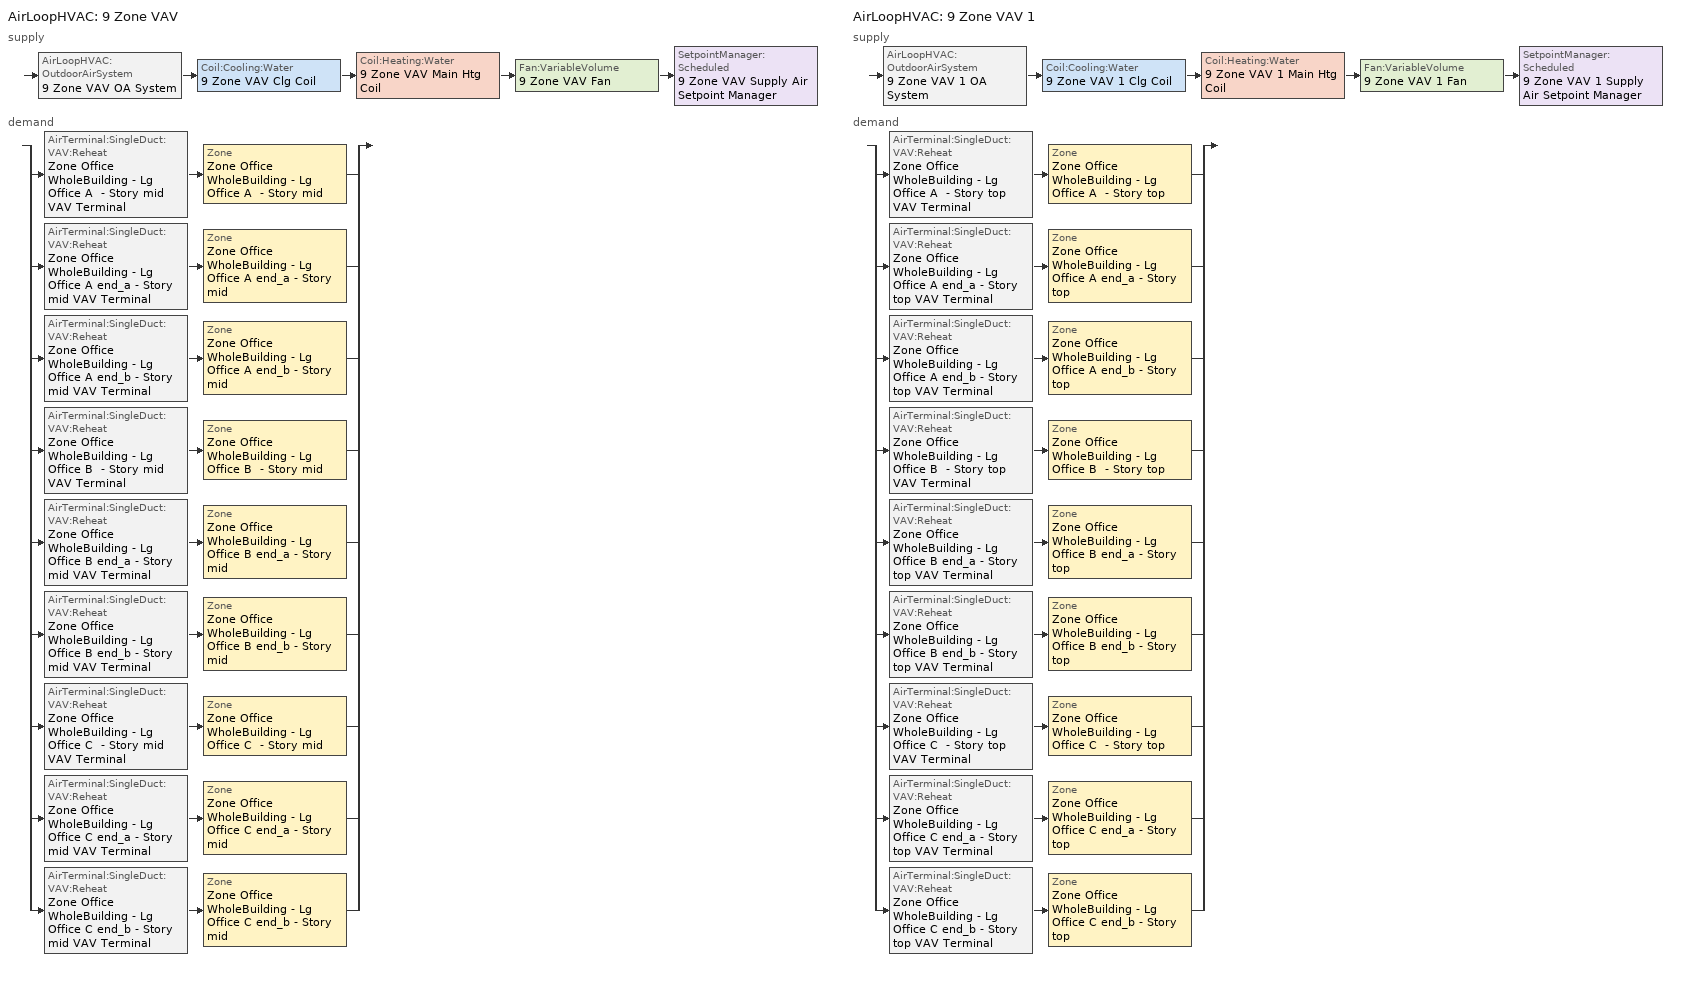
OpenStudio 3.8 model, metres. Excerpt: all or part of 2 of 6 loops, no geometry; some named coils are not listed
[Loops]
AirLoopHVAC '9 Zone VAV'
 supply: AirLoopHVAC:OutdoorAirSystem '9 Zone VAV OA System' > Coil:Cooling:Water '9 Zone VAV Clg Coil' > Coil:Heating:Water '9 Zone VAV Main Htg Coil' > Fan:VariableVolume '9 Zone VAV Fan' > SetpointManager:Scheduled '9 Zone VAV Supply Air Setpoint Manager'
 demand: split
  | AirTerminal:SingleDuct:VAV:Reheat 'Zone Office WholeBuilding - Lg Office A  - Story mid VAV Terminal' > Zone 'Zone Office WholeBuilding - Lg Office A  - Story mid'
  | AirTerminal:SingleDuct:VAV:Reheat 'Zone Office WholeBuilding - Lg Office A end_a - Story mid VAV Terminal' > Zone 'Zone Office WholeBuilding - Lg Office A end_a - Story mid'
  | AirTerminal:SingleDuct:VAV:Reheat 'Zone Office WholeBuilding - Lg Office A end_b - Story mid VAV Terminal' > Zone 'Zone Office WholeBuilding - Lg Office A end_b - Story mid'
  | AirTerminal:SingleDuct:VAV:Reheat 'Zone Office WholeBuilding - Lg Office B  - Story mid VAV Terminal' > Zone 'Zone Office WholeBuilding - Lg Office B  - Story mid'
  | AirTerminal:SingleDuct:VAV:Reheat 'Zone Office WholeBuilding - Lg Office B end_a - Story mid VAV Terminal' > Zone 'Zone Office WholeBuilding - Lg Office B end_a - Story mid'
  | AirTerminal:SingleDuct:VAV:Reheat 'Zone Office WholeBuilding - Lg Office B end_b - Story mid VAV Terminal' > Zone 'Zone Office WholeBuilding - Lg Office B end_b - Story mid'
  | AirTerminal:SingleDuct:VAV:Reheat 'Zone Office WholeBuilding - Lg Office C  - Story mid VAV Terminal' > Zone 'Zone Office WholeBuilding - Lg Office C  - Story mid'
  | AirTerminal:SingleDuct:VAV:Reheat 'Zone Office WholeBuilding - Lg Office C end_a - Story mid VAV Terminal' > Zone 'Zone Office WholeBuilding - Lg Office C end_a - Story mid'
  | AirTerminal:SingleDuct:VAV:Reheat 'Zone Office WholeBuilding - Lg Office C end_b - Story mid VAV Terminal' > Zone 'Zone Office WholeBuilding - Lg Office C end_b - Story mid'
AirLoopHVAC '9 Zone VAV 1'
 supply: AirLoopHVAC:OutdoorAirSystem '9 Zone VAV 1 OA System' > Coil:Cooling:Water '9 Zone VAV 1 Clg Coil' > Coil:Heating:Water '9 Zone VAV 1 Main Htg Coil' > Fan:VariableVolume '9 Zone VAV 1 Fan' > SetpointManager:Scheduled '9 Zone VAV 1 Supply Air Setpoint Manager'
 demand: split
  | AirTerminal:SingleDuct:VAV:Reheat 'Zone Office WholeBuilding - Lg Office A  - Story top VAV Terminal' > Zone 'Zone Office WholeBuilding - Lg Office A  - Story top'
  | AirTerminal:SingleDuct:VAV:Reheat 'Zone Office WholeBuilding - Lg Office A end_a - Story top VAV Terminal' > Zone 'Zone Office WholeBuilding - Lg Office A end_a - Story top'
  | AirTerminal:SingleDuct:VAV:Reheat 'Zone Office WholeBuilding - Lg Office A end_b - Story top VAV Terminal' > Zone 'Zone Office WholeBuilding - Lg Office A end_b - Story top'
  | AirTerminal:SingleDuct:VAV:Reheat 'Zone Office WholeBuilding - Lg Office B  - Story top VAV Terminal' > Zone 'Zone Office WholeBuilding - Lg Office B  - Story top'
  | AirTerminal:SingleDuct:VAV:Reheat 'Zone Office WholeBuilding - Lg Office B end_a - Story top VAV Terminal' > Zone 'Zone Office WholeBuilding - Lg Office B end_a - Story top'
  | AirTerminal:SingleDuct:VAV:Reheat 'Zone Office WholeBuilding - Lg Office B end_b - Story top VAV Terminal' > Zone 'Zone Office WholeBuilding - Lg Office B end_b - Story top'
  | AirTerminal:SingleDuct:VAV:Reheat 'Zone Office WholeBuilding - Lg Office C  - Story top VAV Terminal' > Zone 'Zone Office WholeBuilding - Lg Office C  - Story top'
  | AirTerminal:SingleDuct:VAV:Reheat 'Zone Office WholeBuilding - Lg Office C end_a - Story top VAV Terminal' > Zone 'Zone Office WholeBuilding - Lg Office C end_a - Story top'
  | AirTerminal:SingleDuct:VAV:Reheat 'Zone Office WholeBuilding - Lg Office C end_b - Story top VAV Terminal' > Zone 'Zone Office WholeBuilding - Lg Office C end_b - Story top'
[Sizing:Zone] Zone Cooling Design Supply Air Temperature Input Method=SupplyAirTemperature; Zone Cooling Design Supply Air Temperature {C}=12.7778; Zone Cooling Design Supply Air Temperature Difference {deltaC}=11.11; Zone Heating Design Supply Air Temperature Input Method=SupplyAirTemperature; Zone Heating Design Supply Air Temperature {C}=40; Zone Heating Design Supply Air Temperature Difference {deltaC}=11.11; Zone Cooling Design Supply Air Humidity Ratio {kg-H2O/kg-air}=0.0085; Zone Heating Design Supply Air Humidity Ratio {kg-H2O/kg-air}=0.008; Cooling Design Air Flow Method=DesignDayWithLimit; Heating Design Air Flow Method=DesignDay; Account for Dedicated Outdoor Air System=No; Dedicated Outdoor Air System Control Strategy=NeutralSupplyAir; Dedicated Outdoor Air Low Setpoint Temperature for Design {C}=autosize; Dedicated Outdoor Air High Setpoint Temperature for Design {C}=autosize; Zone Load Sizing Method=Sensible Load Only No Latent Load; Zone Latent Cooling Design Supply Air Humidity Ratio Input Method=HumidityRatioDifference; Zone Cooling Design Supply Air Humidity Ratio Difference {kgWater/kgDryAir}=0.005; Zone Latent Heating Design Supply Air Humidity Ratio Input Method=HumidityRatioDifference; Zone Humidification Design Supply Air Humidity Ratio Difference {kgWater/kgDryAir}=0.005
Zone Office WholeBuilding - Lg Office A end_a - Story mid; Zone Office WholeBuilding - Lg Office B end_a - Story mid; Zone Office WholeBuilding - Lg Office C end_a - Story mid; Zone Office WholeBuilding - Lg Office A  - Story mid; Zone Office WholeBuilding - Lg Office B  - Story mid; Zone Office WholeBuilding - Lg Office C  - Story mid; Zone Office WholeBuilding - Lg Office A end_b - Story mid; Zone Office WholeBuilding - Lg Office B end_b - Story mid; Zone Office WholeBuilding - Lg Office C end_b - Story mid; Zone Office WholeBuilding - Lg Office A end_a - Story top; Zone Office WholeBuilding - Lg Office B end_a - Story top; Zone Office WholeBuilding - Lg Office C end_a - Story top; Zone Office WholeBuilding - Lg Office A  - Story top; Zone Office WholeBuilding - Lg Office B  - Story top; Zone Office WholeBuilding - Lg Office C  - Story top; Zone Office WholeBuilding - Lg Office A end_b - Story top; Zone Office WholeBuilding - Lg Office B end_b - Story top; Zone Office WholeBuilding - Lg Office C end_b - Story top
[Zone equipment]
Zone Office WholeBuilding - Lg Office A end_a - Story mid: Zone Office WholeBuilding - Lg Office A end_a - Story mid VAV Terminal
Zone Office WholeBuilding - Lg Office B end_a - Story mid: Zone Office WholeBuilding - Lg Office B end_a - Story mid VAV Terminal
Zone Office WholeBuilding - Lg Office C end_a - Story mid: Zone Office WholeBuilding - Lg Office C end_a - Story mid VAV Terminal
Zone Office WholeBuilding - Lg Office A  - Story mid: Zone Office WholeBuilding - Lg Office A  - Story mid VAV Terminal
Zone Office WholeBuilding - Lg Office B  - Story mid: Zone Office WholeBuilding - Lg Office B  - Story mid VAV Terminal
Zone Office WholeBuilding - Lg Office C  - Story mid: Zone Office WholeBuilding - Lg Office C  - Story mid VAV Terminal
Zone Office WholeBuilding - Lg Office A end_b - Story mid: Zone Office WholeBuilding - Lg Office A end_b - Story mid VAV Terminal
Zone Office WholeBuilding - Lg Office B end_b - Story mid: Zone Office WholeBuilding - Lg Office B end_b - Story mid VAV Terminal
Zone Office WholeBuilding - Lg Office C end_b - Story mid: Zone Office WholeBuilding - Lg Office C end_b - Story mid VAV Terminal
Zone Office WholeBuilding - Lg Office A end_a - Story top: Zone Office WholeBuilding - Lg Office A end_a - Story top VAV Terminal
Zone Office WholeBuilding - Lg Office B end_a - Story top: Zone Office WholeBuilding - Lg Office B end_a - Story top VAV Terminal
Zone Office WholeBuilding - Lg Office C end_a - Story top: Zone Office WholeBuilding - Lg Office C end_a - Story top VAV Terminal
Zone Office WholeBuilding - Lg Office A  - Story top: Zone Office WholeBuilding - Lg Office A  - Story top VAV Terminal
Zone Office WholeBuilding - Lg Office B  - Story top: Zone Office WholeBuilding - Lg Office B  - Story top VAV Terminal
Zone Office WholeBuilding - Lg Office C  - Story top: Zone Office WholeBuilding - Lg Office C  - Story top VAV Terminal
Zone Office WholeBuilding - Lg Office A end_b - Story top: Zone Office WholeBuilding - Lg Office A end_b - Story top VAV Terminal
Zone Office WholeBuilding - Lg Office B end_b - Story top: Zone Office WholeBuilding - Lg Office B end_b - Story top VAV Terminal
Zone Office WholeBuilding - Lg Office C end_b - Story top: Zone Office WholeBuilding - Lg Office C end_b - Story top VAV Terminal
[SetpointManager:Scheduled] Control Variable=Temperature; Schedule=Supply Air Temp - 55.0F
Name | Setpoint Node or NodeList
9 Zone VAV Supply Air Setpoint Manager | 9 Zone VAV Supply Outlet Node
9 Zone VAV 1 Supply Air Setpoint Manager | 9 Zone VAV 1 Supply Outlet Node
[AirLoopHVAC] Design Return Air Flow Fraction of Supply Air Flow=1
Name | Availability Schedule | Design Supply Air Flow Rate {m3/s}
9 Zone VAV | 9 Zone VAV Occ Sch | 204.108
9 Zone VAV 1 | 9 Zone VAV 1 Occ Sch | 69.1042
[Sizing:System] Type of Load to Size On=Sensible; Central Heating Maximum System Air Flow Ratio=0.3; Preheat Design Temperature {C}=7.22222; Preheat Design Humidity Ratio {kg-H2O/kg-Air}=0.008; Precool Design Temperature {C}=12.7778; Precool Design Humidity Ratio {kg-H2O/kg-Air}=0.008; Central Cooling Design Supply Air Temperature {C}=12.7778; Central Heating Design Supply Air Temperature {C}=12.7778; Sizing Option=Coincident; 100% Outdoor Air in Cooling=No; 100% Outdoor Air in Heating=No; Central Cooling Design Supply Air Humidity Ratio {kg-H2O/kg-Air}=0.0085; Central Heating Design Supply Air Humidity Ratio {kg-H2O/kg-Air}=0.008; Cooling Design Air Flow Method=DesignDay; Heating Design Air Flow Method=DesignDay; System Outdoor Air Method=ZoneSum; Zone Maximum Outdoor Air Fraction=1; Cooling Supply Air Flow Rate Per Floor Area {m3/s-m2}=0.00996765; Cooling Fraction of Autosized Cooling Supply Air Flow Rate=1; Cooling Supply Air Flow Rate Per Unit Cooling Capacity {m3/s-W}=3.94755e-05; Heating Supply Air Flow Rate Per Floor Area {m3/s-m2}=0.00996765; Heating Fraction of Autosized Heating Supply Air Flow Rate=1; Heating Fraction of Autosized Cooling Supply Air Flow Rate=1; Heating Supply Air Flow Rate Per Unit Heating Capacity {m3/s-W}=3.15882e-05; Cooling Design Capacity Method=CoolingDesignCapacity; Cooling Design Capacity Per Floor Area {W/m2}=234.7; Fraction of Autosized Cooling Design Capacity=1; Heating Design Capacity Method=HeatingDesignCapacity; Heating Design Capacity Per Floor Area {W/m2}=157; Fraction of Autosized Heating Design Capacity=1; Central Cooling Capacity Control Method=OnOff; Occupant Diversity=1
Name | Design Outdoor Air Flow Rate {m3/s} | Cooling Design Capacity {W} | Heating Design Capacity {W}
9 Zone VAV | 204.108 | 2.72405e+06 | 529925
9 Zone VAV 1 | 69.1042 | 893539 | 92998.88
[Fan:VariableVolume] Availability Schedule=Always On Discrete; Fan Total Efficiency=0.6175; Pressure Rise {Pa}=1389.92; Fan Power Minimum Flow Rate Input Method=Fraction; Fan Power Minimum Flow Fraction=0.25; Fan Power Minimum Air Flow Rate {m3/s}=0; Motor Efficiency=0.95; Motor In Airstream Fraction=1; Fan Power Coefficient 1=0.189848; Fan Power Coefficient 2=0.31447; Fan Power Coefficient 3=0.495682; Fan Power Coefficient 4=0; Fan Power Coefficient 5=0
Name | Maximum Flow Rate {m3/s}
9 Zone VAV Fan | 204.108
9 Zone VAV 1 Fan | 69.1042
[Controller:OutdoorAir] Economizer Control Type=NoEconomizer; Economizer Control Action Type=ModulateFlow; Economizer Maximum Limit Dry-Bulb Temperature {C}=12.7778; Economizer Maximum Limit Enthalpy {J/kg}=64000; Lockout Type=LockoutWithHeating; Minimum Limit Type=FixedMinimum; High Humidity Control=No; Heat Recovery Bypass Control Type=BypassWhenWithinEconomizerLimits; Economizer Operation Staging=InterlockedWithMechanicalCooling
Name | Minimum Outdoor Air Flow Rate {m3/s} | Maximum Outdoor Air Flow Rate {m3/s} | Minimum Outdoor Air Schedule | Controller Mechanical Ventilation
9 Zone VAV OA Controller | 25.1705 | 204.108 | 9 Zone VAV_night_ventcycle_schedule | 9 Zone VAV Vent Controller
9 Zone VAV 1 OA Controller | 6.29263 | 69.1042 | 9 Zone VAV 1_night_ventcycle_schedule | 9 Zone VAV 1 Vent Controller
[Controller:MechanicalVentilation] Availability Schedule=Always On Discrete; System Outdoor Air Method=ZoneSum
9 Zone VAV Vent Controller; 9 Zone VAV 1 Vent Controller
[AirLoopHVAC:OutdoorAirSystem]
Name | Controller
9 Zone VAV OA System | 9 Zone VAV OA Controller
9 Zone VAV 1 OA System | 9 Zone VAV 1 OA Controller
[AirTerminal:SingleDuct:VAV:Reheat] Availability Schedule=Always On Discrete; Zone Minimum Air Flow Input Method=Constant; Constant Minimum Air Flow Fraction=0.3; Minimum Hot Water or Steam Flow Rate {m3/s}=0; Convergence Tolerance=0.001; Damper Heating Action=Normal; Maximum Flow per Zone Floor Area During Reheat {m3/s-m2}=AutoSize; Maximum Flow Fraction During Reheat=AutoSize; Maximum Reheat Air Temperature {C}=40; Control For Outdoor Air=No
Name | Maximum Air Flow Rate {m3/s} | Fixed Minimum Air Flow Rate {m3/s} | Reheat Coil | Maximum Hot Water or Steam Flow Rate {m3/s}
Zone Office WholeBuilding - Lg Office A  - Story mid VAV Terminal | 64.6103 | 19.3831 | Zone Office WholeBuilding - Lg Office A  - Story mid Reheat Coil | 0.0102754
Zone Office WholeBuilding - Lg Office A end_a - Story mid VAV Terminal | 2.01928 | 0.605785 | Zone Office WholeBuilding - Lg Office A end_a - Story mid Reheat Coil | 0.000464489
Zone Office WholeBuilding - Lg Office A end_b - Story mid VAV Terminal | 3.15079 | 0.945237 | Zone Office WholeBuilding - Lg Office A end_b - Story mid Reheat Coil | 0.000500327
Zone Office WholeBuilding - Lg Office B  - Story mid VAV Terminal | 78.4359 | 23.5308 | Zone Office WholeBuilding - Lg Office B  - Story mid Reheat Coil | 0.00485548
Zone Office WholeBuilding - Lg Office B end_a - Story mid VAV Terminal | 16.4426 | 4.93277 | Zone Office WholeBuilding - Lg Office B end_a - Story mid Reheat Coil | 0.00298219
Zone Office WholeBuilding - Lg Office B end_b - Story mid VAV Terminal | 25.7832 | 7.73496 | Zone Office WholeBuilding - Lg Office B end_b - Story mid Reheat Coil | 0.00334439
Zone Office WholeBuilding - Lg Office C  - Story mid VAV Terminal | 77.7478 | 23.3243 | Zone Office WholeBuilding - Lg Office C  - Story mid Reheat Coil | 0.0107657
Zone Office WholeBuilding - Lg Office C end_a - Story mid VAV Terminal | 2.68611 | 0.805833 | Zone Office WholeBuilding - Lg Office C end_a - Story mid Reheat Coil | 0.000481897
Zone Office WholeBuilding - Lg Office C end_b - Story mid VAV Terminal | 2.81093 | 0.843279 | Zone Office WholeBuilding - Lg Office C end_b - Story mid Reheat Coil | 0.00048699
Zone Office WholeBuilding - Lg Office A  - Story top VAV Terminal | 18.5928 | 5.57783 | Zone Office WholeBuilding - Lg Office A  - Story top Reheat Coil | 0.00311872
Zone Office WholeBuilding - Lg Office A end_a - Story top VAV Terminal | 0.547638 | 0.164291 | Zone Office WholeBuilding - Lg Office A end_a - Story top Reheat Coil | 0.000130131
Zone Office WholeBuilding - Lg Office A end_b - Story top VAV Terminal | 0.866228 | 0.259868 | Zone Office WholeBuilding - Lg Office A end_b - Story top Reheat Coil | 0.000139886
Zone Office WholeBuilding - Lg Office B  - Story top VAV Terminal | 35.4006 | 10.6202 | Zone Office WholeBuilding - Lg Office B  - Story top Reheat Coil | 0.00696299
Zone Office WholeBuilding - Lg Office B end_a - Story top VAV Terminal | 4.67584 | 1.40275 | Zone Office WholeBuilding - Lg Office B end_a - Story top Reheat Coil | 0.000899575
Zone Office WholeBuilding - Lg Office B end_b - Story top VAV Terminal | 7.37605 | 2.21281 | Zone Office WholeBuilding - Lg Office B end_b - Story top Reheat Coil | 0.00100878
Zone Office WholeBuilding - Lg Office C  - Story top VAV Terminal | 22.1688 | 6.65063 | Zone Office WholeBuilding - Lg Office C  - Story top Reheat Coil | 0.00323673
Zone Office WholeBuilding - Lg Office C end_a - Story top VAV Terminal | 0.741341 | 0.222402 | Zone Office WholeBuilding - Lg Office C end_a - Story top Reheat Coil | 0.000134223
Zone Office WholeBuilding - Lg Office C end_b - Story top VAV Terminal | 0.766055 | 0.229816 | Zone Office WholeBuilding - Lg Office C end_b - Story top Reheat Coil | 0.000135609
[Schedule:Ruleset]
Name | Default Day Schedule | Summer Design Day Schedule | Winter Design Day Schedule
Supply Air Temp - 55.0F | Supply Air Temp - 55.0F Default
9 Zone VAV Occ Sch | 9 Zone VAV Occ Sch Default | 9 Zone VAV Occ Sch Summer Design Day | 9 Zone VAV Occ Sch Winter Design Day
9 Zone VAV 1 Occ Sch | 9 Zone VAV 1 Occ Sch Default | 9 Zone VAV 1 Occ Sch Summer Design Day | 9 Zone VAV 1 Occ Sch Winter Design Day
[Schedule:Day]
Supply Air Temp - 55.0F Default; Supply Air Temp - 55.0F Default 1; Supply Air Temp - 55.0F Default 2: 24, 0, 12.7778
9 Zone VAV Occ Sch Default; 9 Zone VAV 1 Occ Sch Default: 3, 0, 0, 17, 0, 1, 24, 0, 0
9 Zone VAV Occ Sch Winter Design Day; 9 Zone VAV Occ Sch Summer Design Day; 9 Zone VAV 1 Occ Sch Winter Design Day; 9 Zone VAV 1 Occ Sch Summer Design Day: 24, 0, 1
Schedule Day 37; Schedule Day 39: 7, 0, 0, 18, 0, 1, 24, 0, 0
Schedule Day 38; Schedule Day 40: 24, 0, 0
[Schedule:Rule] Date Specification Type=DateRange; Start Month=1; End Month=12
Name | Schedule Ruleset | Rule Order | Day Schedule | Apply Saturday | Start Day | End Day | Apply Sunday
Schedule Rule 36 | Supply Air Temp - 55.0F | 1 | Supply Air Temp - 55.0F Default 1 | Yes | 6 | 29
Schedule Rule 37 | Supply Air Temp - 55.0F | 0 | Supply Air Temp - 55.0F Default 2 |  | 7 | 30 | Yes
Schedule Rule 22 | 9 Zone VAV Occ Sch | 1 | Schedule Day 37 | Yes | 6 | 29
Schedule Rule 39 | 9 Zone VAV Occ Sch | 0 | Schedule Day 38 |  | 7 | 30 | Yes
Schedule Rule 40 | 9 Zone VAV 1 Occ Sch | 1 | Schedule Day 39 | Yes | 6 | 29
Schedule Rule 41 | 9 Zone VAV 1 Occ Sch | 0 | Schedule Day 40 |  | 7 | 30 | Yes
[Schedule:Constant] Value=1
Always On Discrete; 9 Zone VAV_night_ventcycle_schedule; 9 Zone VAV 1_night_ventcycle_schedule
